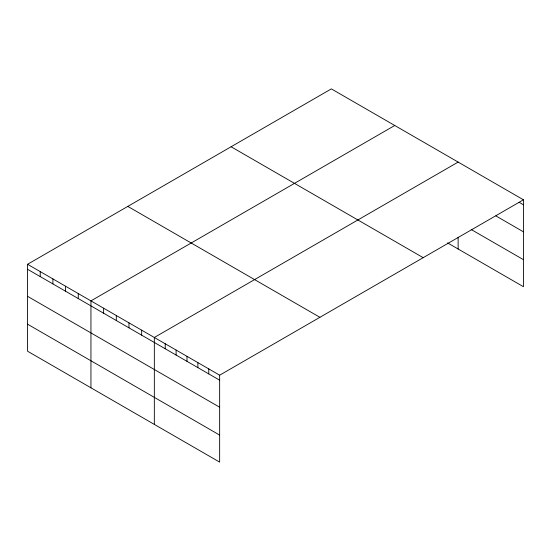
<?xml version="1.0" encoding="UTF-8"?>
<svg xmlns="http://www.w3.org/2000/svg" width="551" height="551" viewBox="0 0 551 551"><rect width="100%" height="100%" fill="white"/><g stroke="black" fill="none" stroke-linecap="round" stroke-linejoin="round"><path stroke-width="0.83" d="M523.45 199.793L331.351 88.883L27.55 264.28L27.55 351.207L219.649 462.117L219.649 375.19L523.45 199.793L523.45 286.72L447.57 242.908M394.743 125.483L90.943 300.88L90.943 387.808M458.136 162.084L154.335 337.481L154.335 424.408M519.097 202.279L523.45 204.793M495.872 215.902L523.45 231.826M471.201 229.519L523.45 259.679M231.096 146.766L423.196 257.675M127.804 206.398L319.904 317.307M27.55 264.28L219.649 375.19M27.55 269.281L219.649 380.19M27.55 296.321L219.649 407.223M27.55 324.174L219.649 435.083M458.136 237.185L458.136 249.011M208.76 368.901L208.76 373.902M197.878 362.62L197.878 367.62M186.996 356.332L186.996 361.332M176.106 350.05L176.106 355.051M165.224 343.762L165.224 348.762M141.655 330.159L141.655 335.16M128.975 322.838L128.975 327.838M116.302 315.523L116.302 320.524M103.622 308.202L103.622 313.202M78.263 293.559L78.263 298.559M65.583 286.238L65.583 291.238M52.91 278.923L52.91 283.923M40.23 271.602L40.23 276.602"/></g></svg>
